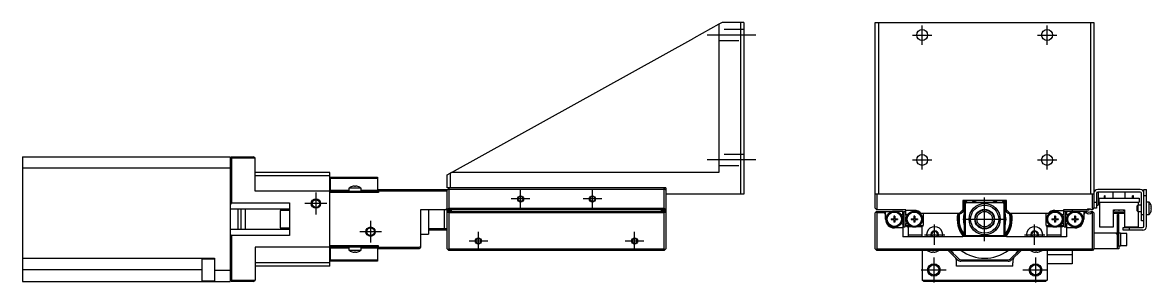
# Model space of a CAD drawing. Extents: x 0 to 754, y -8 to 636.
# Drawn here: x 393 to 754.3, y 281.3 to 364.5 of the extents above; entities that cross this region are included whole.
import ezdxf

# ---------------------------------------------------------------- set-up
doc = ezdxf.new("R2010")
doc.units = 0
doc.header["$LTSCALE"] = 0.5
doc.linetypes.add('CENTER', pattern=[50.8, 31.75, -6.35, 6.35, -6.35])
doc.linetypes.add('DASHED', pattern=[19.05, 12.7, -6.35])
for name, color, linetype in [('MSM_CENTER', 1, 'CENTER'), ('MSM_CONTINUOUS', 7, 'CONTINUOUS'), ('MSM_DASHED', 4, 'DASHED'), ('MSM_NARROW', 5, 'CONTINUOUS')]:
    doc.layers.add(name, color=color, linetype=linetype)

msp = doc.modelspace()

# ---------------------------------------------------------------- linework, layer by layer
at = {"layer": 'MSM_CENTER'}
for p, q in [((680.94, 357.44), (680.94, 363.64)), ((720.94, 357.44), (720.94, 363.64)), ((627.69, 360.54), (612.09, 360.54)), ((677.84, 360.54), (684.04, 360.54)), ((717.84, 360.54), (724.04, 360.54)), ((680.94, 317.44), (680.94, 323.64)), ((720.94, 317.44), (720.94, 323.64)), ((627.69, 320.54), (612.09, 320.54)), ((677.84, 320.54), (684.04, 320.54)), ((717.84, 320.54), (724.04, 320.54)), ((552.39, 305.04), (552.39, 311.04)), ((575.39, 305.04), (575.39, 311.04)), ((486.89, 310.04), (486.89, 303.04)), ((555.39, 308.04), (549.39, 308.04)), ((578.39, 308.04), (572.39, 308.04)), ((700.94, 294.54), (700.94, 308.54)), ((490.39, 306.54), (483.39, 306.54)), ((504.39, 301.04), (504.39, 294.04)), ((693.94, 301.54), (707.94, 301.54)), ((507.89, 297.54), (500.89, 297.54)), ((538.89, 291.54), (538.89, 297.54)), ((588.89, 291.54), (588.89, 297.54)), ((681.69, 296.54), (688.19, 296.54)), ((684.94, 293.29), (684.94, 299.79)), ((698.19, 297.97), (698.19, 297.97)), ((703.69, 297.97), (703.69, 297.97)), ((713.69, 296.54), (720.19, 296.54)), ((716.94, 293.29), (716.94, 299.79)), ((541.89, 294.54), (535.89, 294.54)), ((591.89, 294.54), (585.89, 294.54)), ((684.67, 289.27), (684.67, 281.27)), ((717.2, 289.27), (717.2, 281.27)), ((680.67, 285.27), (688.67, 285.27)), ((713.2, 285.27), (721.2, 285.27))]:
    msp.add_line(p, q, dxfattribs=at)
at = {"layer": 'MSM_CONTINUOUS'}
for p, q in [((615.89, 363.98), (607.89, 359.55)), ((616.89, 364.54), (615.89, 363.98)), ((615.89, 363.98), (615.89, 316.54)), ((623.89, 364.54), (616.89, 364.54)), ((622.89, 309.54), (622.89, 364.54)), ((623.89, 364.54), (623.89, 309.54)), ((665.94, 364.54), (735.94, 364.54)), ((665.94, 305.04), (665.94, 364.54)), ((666.94, 364.54), (666.94, 309.54)), ((734.94, 309.54), (734.94, 364.54)), ((735.94, 364.54), (735.94, 305.04)), ((530.29, 316.54), (607.89, 359.55)), ((392.99, 321.54), (459.39, 321.54)), ((392.99, 321.54), (392.99, 281.54)), ((459.39, 321.54), (459.39, 281.54)), ((459.89, 321.54), (459.39, 321.04)), ((459.64, 321.29), (459.89, 321.04)), ((459.89, 321.54), (466.89, 321.54)), ((459.89, 321.04), (459.89, 306.79)), ((467.39, 321.04), (459.89, 321.04)), ((467.39, 321.04), (466.89, 321.54)), ((467.39, 310.54), (467.39, 321.04)), ((459.39, 317.84), (392.99, 317.84)), ((491.39, 316.54), (467.39, 316.54)), ((467.39, 315.54), (491.39, 315.54)), ((491.39, 286.54), (491.39, 316.54)), ((491.59, 310.04), (491.59, 315.04)), ((491.59, 315.04), (506.59, 315.04)), ((506.59, 314.6), (491.59, 314.6)), ((506.59, 315.04), (506.59, 310.04)), ((528.89, 315.76), (529.89, 316.31)), ((528.89, 311.54), (528.89, 315.76)), ((530.29, 316.54), (529.89, 316.31)), ((529.89, 316.31), (529.89, 311.54)), ((615.89, 316.54), (530.29, 316.54)), ((491.59, 310.83), (497.39, 310.83)), ((501.39, 311.43), (497.39, 311.43)), ((497.39, 311.43), (497.39, 310.54)), ((498.46, 311.99), (498.44, 311.99)), ((499.19, 311.99), (499.19, 312.12)), ((499.59, 311.99), (499.19, 311.99)), ((499.59, 312.12), (499.59, 311.99)), ((500.34, 311.99), (500.32, 311.99)), ((501.39, 310.54), (501.39, 311.43)), ((501.39, 310.83), (506.59, 310.83)), ((506.89, 311.04), (506.89, 310.04)), ((506.89, 311.04), (529.09, 311.04)), ((598.89, 311.54), (528.89, 311.54)), ((529.59, 311.54), (528.89, 310.84)), ((528.89, 292.04), (528.89, 311.04)), ((529.39, 311.04), (529.24, 311.19)), ((529.39, 311.04), (529.39, 305.04)), ((598.39, 311.04), (529.39, 311.04)), ((598.89, 310.84), (598.19, 311.54)), ((598.54, 311.19), (598.39, 311.04)), ((598.39, 305.04), (598.39, 311.04)), ((598.89, 311.54), (598.89, 292.04)), ((750.74, 311.04), (737.14, 311.04)), ((751.94, 299.34), (751.94, 311.04)), ((751.94, 311.04), (752.74, 311.04)), ((752.74, 299.24), (752.74, 311.04)), ((491.39, 310.54), (467.39, 310.54)), ((506.89, 310.04), (491.39, 310.04)), ((491.59, 310.54), (506.59, 310.54)), ((492.09, 310.54), (492.09, 310.04)), ((506.09, 310.04), (506.09, 310.54)), ((528.89, 310.54), (506.89, 310.54)), ((623.89, 309.54), (598.89, 309.54)), ((735.94, 309.54), (665.94, 309.54)), ((666.44, 309.54), (666.44, 304.54)), ((707.94, 307.54), (693.94, 307.54)), ((693.94, 307.54), (693.94, 303.84)), ((707.94, 303.84), (707.94, 307.54)), ((735.44, 304.54), (735.44, 309.54)), ((736.74, 309.84), (736.74, 305.04)), ((737.24, 310.04), (736.79, 310.04)), ((750.74, 310.24), (737.14, 310.24)), ((737.24, 310.04), (737.24, 306.04)), ((737.44, 308.24), (750.44, 308.24)), ((737.44, 308.24), (737.44, 307.04)), ((739.31, 308.24), (739.31, 309.04)), ((739.56, 309.04), (739.31, 309.04)), ((739.56, 308.24), (739.56, 309.04)), ((741.94, 310.24), (741.94, 308.24)), ((745.94, 308.24), (745.94, 310.24)), ((748.56, 309.04), (748.31, 309.04)), ((748.31, 308.24), (748.31, 309.04)), ((748.56, 308.24), (748.56, 309.04)), ((750.44, 308.24), (750.44, 307.04)), ((751.14, 301.04), (751.14, 309.84)), ((752.74, 309.04), (751.94, 309.04)), ((459.89, 306.79), (459.39, 306.29)), ((478.39, 304.79), (459.39, 304.79)), ((459.89, 306.79), (478.39, 306.79)), ((461.89, 304.79), (461.89, 298.29)), ((462.89, 304.79), (462.89, 298.29)), ((464.39, 298.29), (464.39, 304.79)), ((475.39, 304.29), (475.39, 298.79)), ((478.39, 304.29), (475.39, 304.29)), ((478.39, 306.79), (478.39, 296.29)), ((598.89, 304.54), (520.39, 304.54)), ((520.39, 304.54), (520.39, 292.54)), ((522.89, 304.54), (522.89, 296.79)), ((527.89, 304.54), (527.89, 298.54)), ((528.89, 305.04), (528.39, 304.54)), ((528.89, 304.54), (529.39, 305.04)), ((528.89, 304.34), (530.29, 304.34)), ((529.39, 304.04), (528.89, 303.54)), ((528.99, 303.64), (528.99, 303.84)), ((529.39, 303.54), (529.14, 303.79)), ((529.29, 304.14), (529.29, 303.94)), ((529.99, 304.14), (529.29, 304.14)), ((529.39, 305.04), (598.39, 305.04)), ((529.39, 304.04), (598.39, 304.04)), ((598.39, 303.54), (529.39, 303.54)), ((529.39, 303.54), (529.39, 292.04)), ((529.99, 304.04), (529.99, 304.14)), ((530.29, 304.04), (530.29, 304.34)), ((598.89, 304.34), (597.49, 304.34)), ((597.49, 304.04), (597.49, 304.34)), ((597.79, 304.14), (597.79, 304.04)), ((598.49, 304.14), (597.79, 304.14)), ((598.39, 305.04), (598.89, 304.54)), ((598.89, 303.54), (598.39, 304.04)), ((598.64, 303.79), (598.39, 303.54)), ((598.39, 292.04), (598.39, 303.54)), ((598.49, 303.94), (598.49, 304.14)), ((598.79, 303.84), (598.79, 303.64)), ((665.94, 305.04), (666.44, 304.54)), ((666.44, 304.04), (665.94, 303.54)), ((665.94, 292.04), (665.94, 303.54)), ((666.44, 303.54), (666.19, 303.79)), ((675.74, 304.54), (666.44, 304.54)), ((666.44, 304.04), (671.32, 304.04)), ((666.44, 303.54), (666.44, 292.04)), ((668.74, 303.54), (666.44, 303.54)), ((669.24, 303.89), (668.74, 303.54)), ((668.74, 303.54), (669.24, 303.04)), ((669.24, 301.54), (669.24, 304.04)), ((674.74, 304.04), (672.75, 304.04)), ((674.74, 303.09), (674.74, 304.04)), ((674.94, 299.04), (674.94, 304.04)), ((674.94, 304.04), (675.54, 304.04)), ((675.54, 299.04), (675.54, 304.04)), ((675.74, 303.09), (675.74, 304.54)), ((678.44, 304.34), (675.74, 304.34)), ((692.73, 303.34), (693.94, 304.54)), ((693.94, 303.84), (693.44, 303.34)), ((694.44, 306.24), (694.74, 306.54)), ((694.44, 296.84), (694.44, 306.24)), ((694.94, 306.74), (694.74, 306.54)), ((694.74, 306.54), (694.74, 296.54)), ((694.94, 306.74), (695.24, 307.04)), ((706.94, 306.74), (694.94, 306.74)), ((695.24, 307.04), (706.64, 307.04)), ((706.64, 307.04), (706.94, 306.74)), ((707.14, 306.54), (706.94, 306.74)), ((707.14, 296.54), (707.14, 306.54)), ((707.14, 306.54), (707.44, 306.24)), ((707.44, 306.24), (707.44, 296.84)), ((707.94, 304.54), (709.14, 303.34)), ((708.44, 303.34), (707.94, 303.84)), ((723.44, 304.34), (726.14, 304.34)), ((733.67, 304.54), (726.14, 304.54)), ((726.14, 304.54), (726.14, 303.09)), ((729.12, 304.04), (726.14, 304.04)), ((726.34, 299.04), (726.34, 304.04)), ((726.94, 299.04), (726.94, 304.04)), ((727.14, 304.04), (727.14, 303.09)), ((728.94, 304.54), (728.94, 304.04)), ((733.67, 304.04), (730.55, 304.04)), ((732.64, 304.04), (732.64, 301.54)), ((733.14, 303.54), (732.64, 303.89)), ((732.64, 303.04), (733.14, 303.54)), ((733.51, 303.54), (733.14, 303.54)), ((733.51, 303.54), (733.67, 304.04)), ((733.67, 304.54), (734.44, 304.54)), ((734.44, 304.54), (734.44, 304.78)), ((735.44, 304.54), (735, 304.54)), ((735.16, 303.54), (735, 304.04)), ((735, 304.04), (735.44, 304.04)), ((735.44, 303.54), (735.16, 303.54)), ((735.44, 304.54), (735.94, 305.04)), ((735.44, 304.04), (735.94, 303.54)), ((735.69, 303.79), (735.44, 303.54)), ((735.44, 292.04), (735.44, 303.54)), ((735.94, 307.04), (736.74, 307.04)), ((736.74, 305.04), (735.94, 305.04)), ((735.94, 303.54), (735.94, 292.04)), ((736.74, 306.04), (737.24, 306.04)), ((737.44, 307.04), (750.44, 307.04)), ((737.69, 307.04), (737.69, 299.04)), ((742.19, 304.54), (745.69, 304.54)), ((742.19, 299.04), (742.19, 304.54)), ((745.69, 303.84), (742.19, 303.84)), ((745.69, 304.54), (745.69, 299.04)), ((749.94, 306.04), (749.74, 305.84)), ((749.74, 304.24), (749.74, 305.84)), ((749.74, 304.24), (749.94, 304.04)), ((749.94, 306.04), (749.94, 304.04)), ((751.14, 306.04), (749.94, 306.04)), ((749.94, 304.04), (751.14, 304.04)), ((750.19, 306.04), (750.19, 307.04)), ((750.19, 299.04), (750.19, 304.04)), ((753.63, 307.04), (752.74, 307.04)), ((753.63, 303.04), (753.63, 307.04)), ((754.19, 305.96), (754.19, 305.99)), ((754.19, 305.24), (754.32, 305.24)), ((754.19, 304.84), (754.19, 305.24)), ((754.32, 304.84), (754.19, 304.84)), ((754.19, 304.09), (754.19, 304.11)), ((671.04, 301.68), (671.04, 301.39)), ((671.04, 301.68), (671.83, 301.68)), ((671.04, 301.39), (671.83, 301.39)), ((671.57, 301.68), (671.57, 301.39)), ((671.89, 302.54), (671.89, 301.74)), ((672.18, 302.54), (671.89, 302.54)), ((671.89, 302.01), (672.18, 302.01)), ((671.89, 301.33), (671.89, 300.54)), ((671.89, 301.07), (672.18, 301.07)), ((672.18, 300.54), (671.89, 300.54)), ((672.18, 302.54), (672.18, 301.74)), ((672.18, 301.33), (672.18, 300.54)), ((672.24, 301.68), (673.04, 301.68)), ((672.24, 301.39), (673.04, 301.39)), ((672.51, 301.39), (672.51, 301.68)), ((673.04, 301.68), (673.04, 301.39)), ((674.74, 303.09), (674.48, 302.94)), ((674.48, 300.14), (674.74, 299.99)), ((674.74, 299.99), (674.74, 295.84)), ((675.74, 303.09), (675.96, 302.96)), ((675.74, 299.99), (675.96, 300.11)), ((675.74, 299.54), (675.74, 299.99)), ((677.44, 301.68), (677.44, 301.39)), ((677.44, 301.68), (678.23, 301.68)), ((677.44, 301.39), (678.23, 301.39)), ((677.97, 301.68), (677.97, 301.39)), ((678.58, 302.54), (678.29, 302.54)), ((678.29, 302.54), (678.29, 301.74)), ((678.29, 302.01), (678.58, 302.01)), ((678.29, 301.33), (678.29, 300.54)), ((678.29, 301.07), (678.58, 301.07)), ((678.58, 300.54), (678.29, 300.54)), ((678.58, 302.54), (678.58, 301.74)), ((678.58, 301.33), (678.58, 300.54)), ((678.64, 301.68), (679.44, 301.68)), ((678.64, 301.39), (679.44, 301.39)), ((678.91, 301.39), (678.91, 301.68)), ((679.44, 301.68), (679.44, 301.39)), ((693.44, 303.34), (680.58, 303.34)), ((681.24, 303.34), (681.24, 299.54)), ((721.29, 303.34), (708.44, 303.34)), ((720.64, 299.54), (720.64, 303.34)), ((722.44, 301.68), (722.44, 301.39)), ((722.44, 301.68), (723.23, 301.68)), ((722.44, 301.39), (723.23, 301.39)), ((722.97, 301.68), (722.97, 301.39)), ((723.29, 302.54), (723.29, 301.74)), ((723.58, 302.54), (723.29, 302.54)), ((723.29, 302.01), (723.58, 302.01)), ((723.29, 301.33), (723.29, 300.54)), ((723.29, 301.07), (723.58, 301.07)), ((723.58, 300.54), (723.29, 300.54)), ((723.58, 302.54), (723.58, 301.74)), ((723.58, 301.33), (723.58, 300.54)), ((723.64, 301.68), (724.44, 301.68)), ((723.64, 301.39), (724.44, 301.39)), ((723.91, 301.39), (723.91, 301.68)), ((724.44, 301.68), (724.44, 301.39)), ((726.14, 303.09), (725.91, 302.96)), ((726.14, 299.99), (725.91, 300.11)), ((726.14, 299.99), (726.14, 299.54)), ((727.14, 303.09), (727.4, 302.94)), ((727.4, 300.14), (727.14, 299.99)), ((727.14, 299.99), (727.14, 295.84)), ((728.84, 301.68), (728.84, 301.39)), ((728.84, 301.68), (729.63, 301.68)), ((728.84, 301.39), (729.63, 301.39)), ((729.37, 301.68), (729.37, 301.39)), ((729.98, 302.54), (729.69, 302.54)), ((729.69, 302.54), (729.69, 301.74)), ((729.69, 302.01), (729.98, 302.01)), ((729.69, 301.33), (729.69, 300.54)), ((729.69, 301.07), (729.98, 301.07)), ((729.98, 300.54), (729.69, 300.54)), ((729.98, 302.54), (729.98, 301.74)), ((729.98, 301.33), (729.98, 300.54)), ((730.04, 301.68), (730.84, 301.68)), ((730.04, 301.39), (730.84, 301.39)), ((730.31, 301.39), (730.31, 301.68)), ((730.84, 301.68), (730.84, 301.39)), ((745.69, 303.34), (742.19, 303.34)), ((743.44, 292.04), (743.44, 303.04)), ((743.44, 303.04), (743.94, 303.04)), ((743.94, 293.04), (743.94, 303.04)), ((751.14, 303.04), (751.94, 303.04)), ((751.94, 301.04), (751.14, 301.04)), ((752.74, 303.04), (753.63, 303.04)), ((459.39, 298.29), (478.39, 298.29)), ((459.39, 296.79), (459.89, 296.29)), ((475.39, 298.79), (478.39, 298.79)), ((520.39, 296.79), (522.89, 296.79)), ((522.89, 298.54), (528.89, 298.54)), ((528.89, 298.04), (522.89, 298.04)), ((524.39, 298.54), (524.39, 298.04)), ((674.74, 298.74), (672.04, 298.74)), ((674.94, 299.04), (675.54, 299.04)), ((675.74, 299.54), (676.77, 299.54)), ((675.74, 299.54), (676.24, 299.04)), ((677.72, 299.04), (676.24, 299.04)), ((676.49, 299.04), (676.49, 295.84)), ((676.49, 296.54), (680.99, 296.54)), ((680.99, 299.04), (679.15, 299.04)), ((680.1, 299.54), (681.24, 299.54)), ((680.74, 299.04), (681.24, 299.54)), ((680.94, 299.04), (680.94, 299.24)), ((680.99, 295.84), (680.99, 299.04)), ((694.74, 296.54), (694.44, 296.84)), ((694.74, 296.54), (694.94, 296.34)), ((695.24, 296.04), (694.94, 296.34)), ((694.94, 296.34), (706.94, 296.34)), ((697.77, 298.34), (697.96, 298.34)), ((698.19, 298.11), (697.96, 298.34)), ((698.19, 298.11), (698.02, 298.11)), ((698.19, 297.97), (698.19, 298.11)), ((698.19, 297.97), (698.19, 297.97)), ((703.91, 298.34), (703.69, 298.11)), ((703.85, 298.11), (703.69, 298.11)), ((703.69, 298.11), (703.69, 297.97)), ((703.69, 297.97), (703.69, 297.97)), ((703.91, 298.34), (704.1, 298.34)), ((706.94, 296.34), (706.64, 296.04)), ((706.94, 296.34), (707.14, 296.54)), ((707.44, 296.84), (707.14, 296.54)), ((720.64, 299.54), (721.77, 299.54)), ((720.64, 299.54), (721.14, 299.04)), ((722.72, 299.04), (720.89, 299.04)), ((720.89, 299.04), (720.89, 295.84)), ((720.89, 296.54), (725.39, 296.54)), ((720.94, 299.04), (720.94, 299.24)), ((725.64, 299.04), (724.15, 299.04)), ((725.1, 299.54), (726.14, 299.54)), ((725.39, 295.84), (725.39, 299.04)), ((725.64, 299.04), (726.14, 299.54)), ((726.34, 299.24), (725.84, 299.24)), ((726.34, 299.04), (726.94, 299.04)), ((727.14, 299.24), (726.94, 299.24)), ((729.84, 298.74), (727.14, 298.74)), ((744.44, 297.04), (735.94, 297.04)), ((737.69, 299.04), (742.19, 299.04)), ((742.94, 297.04), (743.44, 296.54)), ((744.44, 297.04), (744.44, 293.04)), ((746.44, 296.94), (744.44, 296.94)), ((745.24, 298.04), (745.24, 298.84)), ((745.24, 298.84), (751.44, 298.84)), ((751.54, 298.04), (745.24, 298.04)), ((745.69, 299.04), (746.69, 299.04)), ((746.44, 293.14), (746.44, 296.94)), ((746.69, 299.04), (746.69, 299.14)), ((746.69, 299.14), (749.19, 299.14)), ((747.24, 298.84), (747.24, 298.04)), ((747.49, 299.14), (747.49, 299.04)), ((747.49, 299.04), (748.39, 299.04)), ((747.86, 299.14), (747.86, 299.04)), ((748.01, 299.14), (748.01, 299.04)), ((748.39, 299.14), (748.39, 299.04)), ((749.19, 299.04), (749.19, 299.14)), ((749.19, 299.04), (750.19, 299.04)), ((459.89, 296.29), (459.89, 282.04)), ((478.39, 296.29), (459.89, 296.29)), ((506.89, 293.04), (491.39, 293.04)), ((491.59, 288.04), (491.59, 293.04)), ((492.09, 293.04), (492.09, 292.54)), ((506.09, 292.54), (506.09, 293.04)), ((506.59, 293.04), (506.59, 288.04)), ((506.89, 292.04), (506.89, 293.04)), ((519.78, 292.54), (520.39, 292.84)), ((693.94, 295.84), (674.74, 295.84)), ((693.94, 295.84), (693.94, 296.04)), ((707.94, 296.04), (693.94, 296.04)), ((707.94, 295.84), (707.94, 296.04)), ((727.14, 295.84), (707.94, 295.84)), ((743.44, 293.04), (744.44, 293.04)), ((743.94, 293.04), (743.94, 292.04)), ((744.44, 293.14), (746.44, 293.14)), ((491.39, 292.54), (467.39, 292.54)), ((467.39, 292.54), (467.39, 282.04)), ((506.59, 292.54), (491.59, 292.54)), ((497.39, 292.24), (491.59, 292.24)), ((497.39, 292.54), (497.39, 291.64)), ((497.39, 291.64), (501.39, 291.64)), ((498.44, 291.08), (498.46, 291.08)), ((499.19, 291.08), (499.59, 291.08)), ((499.19, 290.95), (499.19, 291.08)), ((499.59, 291.08), (499.59, 290.95)), ((500.32, 291.08), (500.34, 291.08)), ((501.39, 291.64), (501.39, 292.54)), ((506.59, 292.24), (501.39, 292.24)), ((506.89, 292.54), (519.78, 292.54)), ((519.89, 292.04), (506.89, 292.04)), ((519.28, 292.04), (519.78, 292.54)), ((520.39, 292.54), (519.89, 292.04)), ((528.89, 292.04), (529.39, 291.54)), ((529.14, 291.79), (529.39, 292.04)), ((529.39, 292.04), (598.39, 292.04)), ((598.39, 291.54), (529.39, 291.54)), ((598.39, 292.04), (598.64, 291.79)), ((598.39, 291.54), (598.89, 292.04)), ((665.94, 292.04), (666.44, 291.54)), ((666.19, 291.79), (666.44, 292.04)), ((666.44, 292.04), (735.44, 292.04)), ((735.44, 291.54), (666.44, 291.54)), ((680.94, 291.54), (680.94, 282.04)), ((683.49, 291.08), (683.51, 291.08)), ((684.24, 291.08), (684.64, 291.08)), ((684.24, 290.95), (684.24, 291.08)), ((684.64, 291.08), (684.64, 290.95)), ((685.36, 291.08), (685.39, 291.08)), ((692.29, 288.48), (689.23, 291.54)), ((689.94, 291.54), (692.64, 288.83)), ((709.23, 288.83), (711.94, 291.54)), ((712.64, 291.54), (709.58, 288.48)), ((716.49, 291.08), (716.51, 291.08)), ((717.24, 291.08), (717.64, 291.08)), ((717.24, 290.95), (717.24, 291.08)), ((717.64, 291.08), (717.64, 290.95)), ((718.36, 291.08), (718.39, 291.08)), ((720.94, 291.54), (720.94, 282.04)), ((720.94, 290.24), (728.94, 290.24)), ((728.94, 291.54), (728.94, 287.24)), ((735.94, 292.04), (735.44, 291.54)), ((735.44, 292.04), (735.69, 291.79)), ((743.94, 292.04), (735.94, 292.04)), ((392.99, 289.02), (454.39, 289.02)), ((450.39, 288.77), (450.39, 281.77)), ((454.39, 288.77), (450.39, 288.77)), ((454.39, 289.02), (454.39, 281.54)), ((491.39, 287.54), (467.39, 287.54)), ((491.39, 286.54), (467.39, 286.54)), ((491.59, 288.48), (506.59, 288.48)), ((506.59, 288.04), (491.59, 288.04)), ((691.94, 286.54), (691.94, 287.54)), ((709.94, 286.54), (691.94, 286.54)), ((693.35, 288.54), (708.52, 288.54)), ((708.52, 288.04), (693.35, 288.04)), ((709.94, 286.54), (709.94, 287.54)), ((728.94, 287.24), (720.94, 287.24)), ((450.39, 285.32), (392.99, 285.32)), ((454.39, 285.24), (459.39, 285.24)), ((459.89, 281.54), (459.39, 282.04)), ((459.89, 282.04), (459.64, 281.79)), ((459.89, 282.04), (467.39, 282.04)), ((466.89, 281.54), (467.39, 282.04)), ((680.94, 282.04), (720.94, 282.04)), ((681.44, 281.54), (680.94, 282.04)), ((720.94, 282.04), (720.44, 281.54)), ((392.99, 281.54), (459.39, 281.54)), ((450.39, 281.77), (454.39, 281.77)), ((466.89, 281.54), (459.89, 281.54)), ((720.44, 281.54), (681.44, 281.54))]:
    msp.add_line(p, q, dxfattribs=at)
for centre, radius in [((680.94, 360.54), 1.75), ((720.94, 360.54), 1.75), ((680.94, 320.54), 1.75), ((720.94, 320.54), 1.75), ((486.89, 306.54), 1.23), ((552.39, 308.04), 0.783), ((575.39, 308.04), 0.783), ((672.04, 301.54), 2.6), ((672.04, 301.54), 2.3), ((678.44, 301.54), 2.6), ((678.44, 301.54), 2.3), ((700.94, 301.54), 5), ((700.94, 301.54), 4.5), ((700.94, 301.54), 3.15), ((700.94, 301.54), 3), ((723.44, 301.54), 2.6), ((723.44, 301.54), 2.3), ((729.84, 301.54), 2.6), ((729.84, 301.54), 2.3), ((504.39, 297.54), 1.23), ((538.89, 294.54), 0.783), ((588.89, 294.54), 0.783), ((684.67, 285.27), 1.62), ((717.2, 285.27), 1.62)]:
    msp.add_circle(centre, radius, dxfattribs=at)
for centre, radius, start, end in [((499.39, 308.94), 3.2, 107.27, 128.6822), ((499.39, 308.94), 3.19, 93.5903, 106.9053), ((499.39, 308.94), 3.19, 73.0947, 86.4097), ((499.39, 308.94), 3.2, 51.3178, 72.73), ((737.14, 309.84), 1.2, 90, 180), ((750.74, 309.84), 1.2, 0, 90), ((700.94, 301.54), 8.2, 132.9703, 148.6119), ((700.94, 301.54), 9, 138.1897, 141.0576), ((700.94, 301.54), 8.5, 135.0991, 145.4397), ((700.94, 301.54), 8.8, 137.0141, 142.6982), ((700.94, 301.54), 6.8, 118.0725, 126.0189), ((700.94, 301.54), 6.5, 112.6199, 122.2042), ((696.16, 306.31), 1.9, 22.4977, 29.3427), ((696.16, 306.31), 1.98, 21.588, 29.3033), ((700.94, 301.54), 6.5, 57.7958, 67.3801), ((700.94, 301.54), 6.8, 53.9811, 61.9275), ((700.94, 301.54), 8.2, 31.3881, 47.0297), ((700.94, 301.54), 8.5, 34.5603, 44.9009), ((700.94, 301.54), 8.8, 37.3018, 42.9859), ((700.94, 301.54), 9, 38.9424, 41.8103), ((737.14, 309.84), 0.4, 90, 180), ((750.74, 309.84), 0.4, 0, 90), ((529.29, 303.84), 0.3, 90, 180), ((529.99, 303.84), 0.3, 41.8103, 90), ((597.79, 303.84), 0.3, 90, 138.1897), ((598.49, 303.84), 0.3, 0, 90), ((678.44, 301.54), 2.8, 40.0052, 90), ((700.94, 301.54), 6.8, 162.9174, 197.0826), ((696.16, 306.31), 1.67, 25.823, 29.2973), ((700.94, 301.54), 6.8, 342.9174, 17.0826), ((723.44, 301.54), 2.8, 90, 139.9948), ((734.34, 304.79), 1.5, 236.4427, 303.5573), ((734.34, 303.79), 1, 48.5904, 131.4096), ((734.34, 304.79), 1, 228.5904, 311.4096), ((742.44, 304.64), 0.25, 203.5782, 336.4218), ((743.94, 304.64), 0.25, 203.5782, 336.4218), ((745.44, 304.64), 0.25, 203.5782, 336.4218), ((751.14, 305.04), 3.2, 17.27, 38.6822), ((751.14, 305.04), 3.2, 321.3178, 342.73), ((751.14, 305.04), 3.19, 3.5903, 16.9053), ((751.14, 305.04), 3.19, 343.0947, 356.4096), ((672.04, 301.54), 2.8, 180, 270), ((671.83, 301.74), 0.06, 270, 0), ((671.83, 301.33), 0.06, 0, 90), ((672.24, 301.74), 0.06, 180, 270), ((672.24, 301.33), 0.06, 90, 180), ((675.24, 301.54), 1.59, 100.8931, 126.1972), ((675.35, 301.42), 1.75, 120, 127.006), ((675.35, 301.65), 1.75, 232.994, 240), ((675.24, 301.54), 1.59, 233.8028, 259.1069), ((675.24, 301.54), 1.59, 53.8028, 79.1069), ((675.24, 301.54), 1.59, 280.8931, 306.1972), ((675.12, 301.42), 1.75, 52.994, 61.3783), ((675.12, 301.65), 1.75, 298.6217, 307.006), ((678.23, 301.74), 0.06, 270, 0), ((678.23, 301.33), 0.06, 0, 90), ((678.64, 301.74), 0.06, 180, 270), ((678.64, 301.33), 0.06, 90, 180), ((700.94, 301.54), 8.8, 168.1971, 218.6822), ((700.94, 301.54), 8.5, 167.7742, 220.3202), ((700.94, 301.54), 8.2, 167.3196, 222.1236), ((700.94, 301.54), 8.2, 317.8764, 12.6804), ((700.94, 301.54), 8.5, 319.6798, 12.2258), ((700.94, 301.54), 8.8, 321.3178, 11.8029), ((723.23, 301.74), 0.06, 270, 0), ((723.23, 301.33), 0.06, 0, 90), ((723.64, 301.74), 0.06, 180, 270), ((723.64, 301.33), 0.06, 90, 180), ((726.64, 301.54), 1.59, 100.8931, 126.1972), ((726.75, 301.42), 1.75, 118.6217, 127.006), ((726.75, 301.65), 1.75, 232.994, 241.3783), ((726.64, 301.54), 1.59, 233.8028, 259.1069), ((726.64, 301.54), 1.59, 53.8028, 79.1069), ((726.64, 301.54), 1.59, 280.8931, 306.1972), ((726.52, 301.42), 1.75, 52.994, 60), ((726.52, 301.65), 1.75, 300, 307.006), ((729.63, 301.74), 0.06, 270, 0), ((729.63, 301.33), 0.06, 0, 90), ((729.84, 301.54), 2.8, 270, 0), ((730.04, 301.74), 0.06, 180, 270), ((730.04, 301.33), 0.06, 90, 180), ((684.94, 296.54), 2.6, 344.3815, 195.6185), ((684.94, 296.54), 1.01, 315.9346, 224.0654), ((716.94, 296.54), 2.6, 344.3815, 195.6185), ((716.94, 296.54), 1.01, 315.9346, 224.0654), ((751.44, 299.34), 0.5, 270, 0), ((751.54, 299.24), 1.2, 270, 0), ((499.39, 294.14), 3.2, 231.3178, 252.73), ((499.39, 294.14), 3.19, 253.0947, 266.4097), ((499.39, 294.14), 3.19, 273.5903, 286.9053), ((499.39, 294.14), 3.2, 287.27, 308.6822), ((684.44, 294.14), 3.2, 234.3409, 252.73), ((684.44, 294.14), 3.19, 253.0947, 266.4097), ((684.44, 294.14), 3.19, 273.5903, 286.9053), ((684.44, 294.14), 3.2, 287.27, 305.6591), ((686.94, 287.54), 5, 36.8699, 53.1301), ((686.94, 287.54), 5, 0, 17.8669), ((700.94, 301.54), 12.5, 233.1301, 306.8699), ((714.94, 287.54), 5, 162.1331, 180), ((714.94, 287.54), 5, 126.8699, 143.1301), ((717.44, 294.14), 3.2, 234.3409, 252.73), ((717.44, 294.14), 3.19, 253.0947, 266.4097), ((717.44, 294.14), 3.19, 273.5903, 286.9053), ((717.44, 294.14), 3.2, 287.27, 305.6591), ((693.35, 289.54), 1.5, 225, 270), ((693.35, 289.54), 1, 225, 270), ((708.52, 289.54), 1, 270, 315), ((708.52, 289.54), 1.5, 270, 315)]:
    msp.add_arc(centre, radius, start, end, dxfattribs=at)
at = {"layer": 'MSM_DASHED'}
for p, q in [((623.89, 362.29), (615.89, 362.29)), ((615.89, 358.79), (623.89, 358.79)), ((623.89, 322.29), (615.89, 322.29)), ((615.89, 318.79), (623.89, 318.79))]:
    msp.add_line(p, q, dxfattribs=at)
at = {"layer": 'MSM_NARROW'}
for centre, radius in [((486.89, 306.54), 1.5), ((552.39, 308.04), 1), ((575.39, 308.04), 1), ((700.94, 301.54), 2.46), ((504.39, 297.54), 1.5), ((538.89, 294.54), 1), ((588.89, 294.54), 1), ((684.67, 285.27), 2), ((717.2, 285.27), 2)]:
    msp.add_circle(centre, radius, dxfattribs=at)
for centre in [(684.94, 296.54), (716.94, 296.54)]:
    msp.add_arc(centre, 1.25, 325.9442, 214.0558, dxfattribs=at)

doc.saveas('drawing.dxf')
